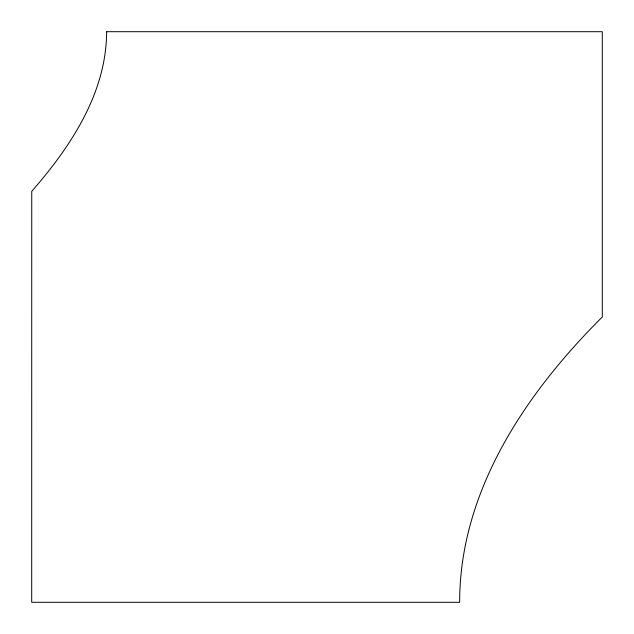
<?xml version="1.0" encoding="UTF-8"?>
<svg xmlns="http://www.w3.org/2000/svg" width="634" height="634" viewBox="0 0 634 634"><rect width="100%" height="100%" fill="white"/><g stroke="black" fill="none" stroke-linecap="round" stroke-linejoin="round"><path stroke-width="0.95" d="M106.615 31.7C106.457 93.055 70.659 146.731 31.74 191.357L31.7 602.3L459.65 602.3C459.555 490.938 526.038 392.834 602.3 317L602.3 31.7L106.615 31.7"/></g></svg>
